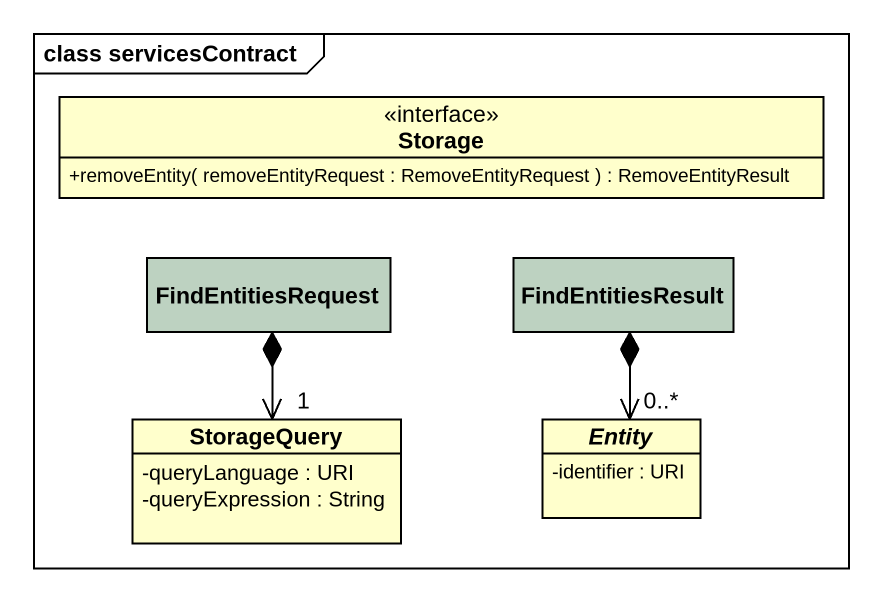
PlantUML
@startuml
mainframe class servicesContract
hide circle
hide empty members
skinparam classAttributeIconSize 0
interface "Storage" as Storage_ {
  +removeEntity( removeEntityRequest : RemoveEntityRequest ) : RemoveEntityResult
}
class FindEntitiesRequest #BDD2C1
class FindEntitiesResult #BDD2C1
class StorageQuery {
  -queryLanguage : URI
  -queryExpression : String
}
abstract class "Entity" as Entity_ {
  -identifier : URI
}
FindEntitiesRequest *--> "1" StorageQuery
FindEntitiesResult *--> "0..*" Entity_
@enduml
